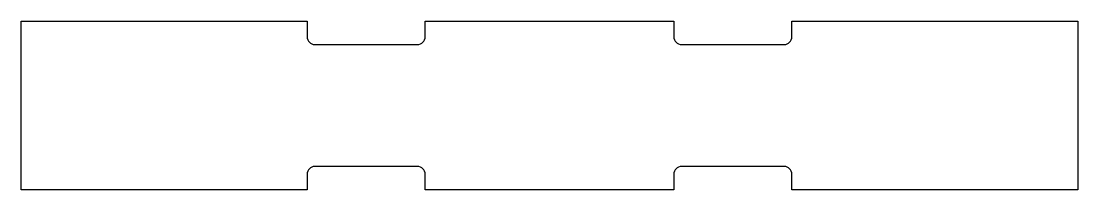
# Model space of a CAD drawing. Extents: x -420 to 2454, y -295 to 739.
# Drawn here: x 701.05 to 735.05, y -255.45 to -250.03 of the extents above; entities that cross this region are included whole.
import ezdxf

# ---------------------------------------------------------------- set-up
doc = ezdxf.new("R2010")
doc.units = 0
doc.layers.get('0').update_dxf_attribs({"linetype": 'CONTINUOUS'})

msp = doc.modelspace()

# ---------------------------------------------------------------- linework, layer by layer
for p, q in [((701.052, -255.447), (701.052, -250.027)), ((701.052, -250.027), (710.252, -250.027)), ((710.252, -250.027), (710.252, -250.527)), ((714.052, -250.527), (714.052, -250.027)), ((714.052, -250.027), (722.052, -250.027)), ((722.052, -250.027), (722.052, -250.527)), ((725.852, -250.527), (725.852, -250.027)), ((725.852, -250.027), (735.052, -250.027)), ((735.052, -250.027), (735.052, -255.447)), ((710.502, -250.777), (713.802, -250.777)), ((722.302, -250.777), (725.602, -250.777)), ((710.252, -254.947), (710.252, -255.447)), ((713.802, -254.697), (710.502, -254.697)), ((714.052, -255.447), (714.052, -254.947)), ((722.052, -254.947), (722.052, -255.447)), ((725.602, -254.697), (722.302, -254.697)), ((725.852, -255.447), (725.852, -254.947)), ((710.252, -255.447), (701.052, -255.447)), ((722.052, -255.447), (714.052, -255.447)), ((735.052, -255.447), (725.852, -255.447))]:
    msp.add_line(p, q)
for centre, start, end in [((710.502, -250.527), 180, 270), ((713.802, -250.527), 270, 0), ((722.302, -250.527), 180, 270), ((725.602, -250.527), 270, 0), ((710.502, -254.947), 90, 180), ((713.802, -254.947), 360, 90), ((722.302, -254.947), 90, 180), ((725.602, -254.947), 360, 90)]:
    msp.add_arc(centre, 0.25, start, end)

doc.saveas('drawing.dxf')
